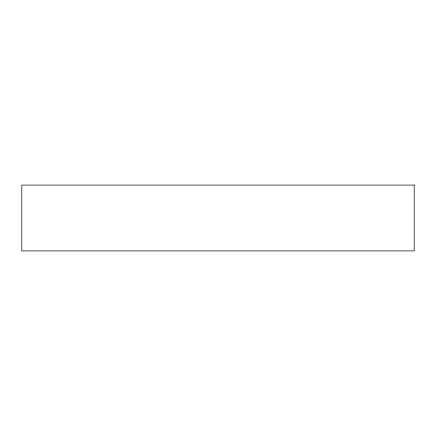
<?xml version="1.0" encoding="UTF-8"?>
<svg xmlns="http://www.w3.org/2000/svg" width="436" height="436" viewBox="0 0 436 436"><rect width="100%" height="100%" fill="white"/><g stroke="black" fill="none" stroke-linecap="round" stroke-linejoin="round"><path stroke-width="0.65" d="M414.2 185.087L21.8 185.087L21.8 250.913L414.2 250.913L414.2 185.087"/></g></svg>
